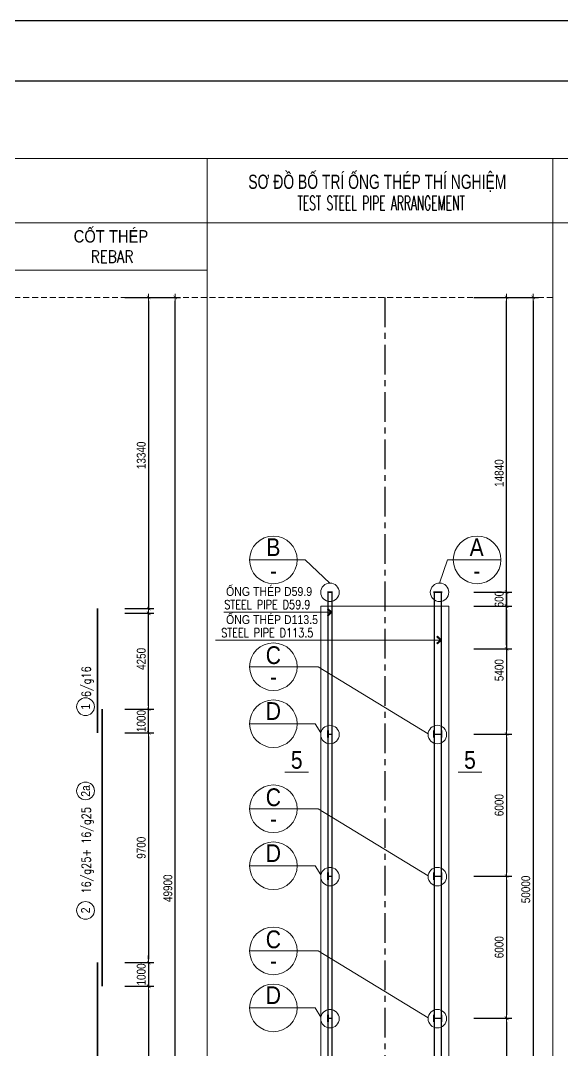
# Model space of a CAD drawing. Header units: millimetres. Extents: x -2123450 to -961021, y -260876 to 649159.
# Drawn here: x -1329156 to -1306265, y 363523 to 407010 of the extents above; entities that cross this region are included whole.
import ezdxf
from ezdxf.enums import TextEntityAlignment as Align

# ---------------------------------------------------------------- set-up
doc = ezdxf.new("R2010")
doc.units = ezdxf.units.MM
doc.header["$LTSCALE"] = 1000
doc.header["$MEASUREMENT"] = 0
doc.header["$PDMODE"] = 66
doc.linetypes.add('CENTER', pattern=[2, 1.25, -0.25, 0.25, -0.25])
doc.linetypes.add('HIDDEN', pattern=[0.375, 0.25, -0.125])
doc.layers.get('0').update_dxf_attribs({"linetype": 'CONTINUOUS'})
doc.layers.get('DEFPOINTS').update_dxf_attribs({"linetype": 'CONTINUOUS'})
for name, color, linetype in [('01AXIS', 5, 'CENTER'), ('03BORER', 3, 'CONTINUOUS'), ('KCS_BORDER', 3, 'CONTINUOUS'), ('NDC_S_REBAR DES.', 2, 'CONTINUOUS'), ('TEXT', 7, 'CONTINUOUS')]:
    doc.layers.add(name, color=color, linetype=linetype)
for name, color, linetype, lineweight in [('NDC_S_CONTINUOUS', 3, 'CONTINUOUS', 20), ('NDC_S_DIM', 1, 'CONTINUOUS', 9), ('NDC_S_FOUNDATION NAME', 7, 'CONTINUOUS', 20), ('NDC_S_HATCH MATERIAL', 8, 'CONTINUOUS', 13), ('NDC_S_LEADER', 1, 'CONTINUOUS', 9), ('NDC_S_REBAR', 4, 'CONTINUOUS', 35), ('NDC_S_REBAR NO.', 7, 'CONTINUOUS', 20), ('NDC_S_REBAR NO. BOX', 1, 'CONTINUOUS', 9), ('NDC_S_REBAR SECTION', 6, 'CONTINUOUS', 25), ('NDC_S_VN TITLE', 6, 'CONTINUOUS', 9)]:
    doc.layers.add(name, color=color, linetype=linetype, lineweight=lineweight)
doc.styles.add('NDC_ARIAL', font='arial.ttf', dxfattribs={"width": 0.8})
doc.styles.add('NDC_ROMANS', font='romans.shx', dxfattribs={"width": 0.8, "bigfont": 'vns.shx'})
doc.styles.get("Standard").update_dxf_attribs({"font": 'romans.shx', "bigfont": 'vns.shx'})
doc.dimstyles.new('NDC_1-150', dxfattribs={"dimscale": 150, "dimtxt": 2.5, "dimasz": 1, "dimexe": 1.5, "dimexo": 0, "dimgap": 0.8, "dimtad": 1, "dimdec": 0, "dimdsep": 46, "dimtxsty": 'NDC_ARIAL', "dimblk": 'DIMMARK', "dimcen": 49999.938995, "dimdle": 1.5, "dimclrd": 1, "dimclre": 1, "dimclrt": 3, "dimadec": 0, "dimazin": 0, "dimtfac": 1, "dimtdec": 0, "dimtix": 1, "dimtmove": 2, "dimatfit": 3, "dimfxl": 1, "dimarcsym": 0})

# ---------------------------------------------------------------- blocks, each defined once
blk = doc.blocks.new('CHI TIET COC DAI TRA')
at = {"layer": 'NDC_S_CONTINUOUS'}
for p, q in [((0, 0), (0, -59594)), ((0, 0), (0, -59594)), ((0, 0), (36168.2, 0)), ((0, -2720.8), (36168.2, -2720.8))]:
    blk.add_line(p, q, dxfattribs=at)
blk = doc.blocks.new('detail_201409111408')
at = {"layer": '03BORER'}
blk.add_line((-25, 0), (25, 0), dxfattribs=at)
for points in [[(-26.9, -24.9), (-25, -24.9), (-25, 24.9), (-26.9, 24.9)], [(26.9, -24.9), (25, -24.9), (25, 24.9), (26.9, 24.9)]]:
    blk.add_lwpolyline(points, close=True, dxfattribs=at)
blk = doc.blocks.new('*U204')
at = {"layer": 'KCS_BORDER', "xscale": 6, "yscale": 6, "zscale": 6}
blk.add_blockref('detail_201409111408', (0, 0), dxfattribs=at)
blk = doc.blocks.new('detail_201409111407')
at = {"layer": 'KCS_BORDER'}
blk.add_line((-12.5, 0), (12.5, 0), dxfattribs=at)
for points in [[(-14.4, -24.9), (-12.5, -24.9), (-12.5, 24.9), (-14.4, 24.9)], [(14.4, -24.9), (12.5, -24.9), (12.5, 24.9), (14.4, 24.9)]]:
    blk.add_lwpolyline(points, close=True, dxfattribs=at)
blk = doc.blocks.new('*U205')
at = {"layer": 'KCS_BORDER', "xscale": 6, "yscale": 6, "zscale": 6}
blk.add_blockref('detail_201409111407', (0, 0), dxfattribs=at)
blk = doc.blocks.new('DIMMARK')
at = {"layer": 'NDC_S_DIM', "color": 1}
blk.add_line((-1.5, 0), (1, 0), dxfattribs=at)
at = {"layer": 'NDC_S_DIM', "color": 2, "const_width": 0.15}
blk.add_lwpolyline([(-0.5, -0.5), (0.5, 0.5)], dxfattribs=at)
blk = doc.blocks.new('*D2308')
at = {"layer": 'DEFPOINTS', "color": 0, "transparency": 16777216}
for p in [(44389, -18311), (44389, -18911), (45770, -18911)]:
    blk.add_point(p, dxfattribs=at)
at = {"layer": 'NDC_S_DIM', "color": 1, "lineweight": -2, "transparency": 16777216}
for p, q in [((45770, -18161), (45770, -18011)), ((44389, -18311), (45995, -18311)), ((45770, -18311), (45770, -18911)), ((44389, -18911), (45995, -18911)), ((45770, -19061), (45770, -19211))]:
    blk.add_line(p, q, dxfattribs=at)
at = {"layer": 'NDC_S_DIM', "color": 1, "lineweight": -2, "transparency": 16777216, "xscale": 150, "yscale": 150, "zscale": 150}
for p, rotation in [((45770, -18311), 270), ((45770, -18911), 90)]:
    blk.add_blockref('DIMMARK', p, dxfattribs=dict(at, rotation=rotation))
at = {"layer": 'NDC_S_DIM', "color": 3, "transparency": 16777216, "insert": (45458, -18611), "char_height": 375, "attachment_point": 5, "rotation": 90, "style": 'NDC_ARIAL'}
blk.add_mtext('600', dxfattribs=at)
blk = doc.blocks.new('*D2309')
at = {"layer": 'DEFPOINTS', "color": 0, "transparency": 16777216}
for p in [(44389, -18911), (44389, -24311), (45770, -24311)]:
    blk.add_point(p, dxfattribs=at)
at = {"layer": 'NDC_S_DIM', "color": 1, "lineweight": -2, "transparency": 16777216}
for p, q in [((44389, -18911), (45995, -18911)), ((45770, -19061), (45770, -24161)), ((44389, -24311), (45995, -24311))]:
    blk.add_line(p, q, dxfattribs=at)
at = {"layer": 'NDC_S_DIM', "color": 1, "lineweight": -2, "transparency": 16777216, "xscale": 150, "yscale": 150, "zscale": 150}
for p, rotation in [((45770, -18911), 90), ((45770, -24311), 270)]:
    blk.add_blockref('DIMMARK', p, dxfattribs=dict(at, rotation=rotation))
at = {"layer": 'NDC_S_DIM', "color": 3, "transparency": 16777216, "insert": (45458, -21611), "char_height": 375, "attachment_point": 5, "rotation": 90, "style": 'NDC_ARIAL'}
blk.add_mtext('5400', dxfattribs=at)
blk = doc.blocks.new('*D2310')
at = {"layer": 'DEFPOINTS', "color": 0, "transparency": 16777216}
for p in [(44389, -24311), (44389, -30311), (45770, -30311)]:
    blk.add_point(p, dxfattribs=at)
at = {"layer": 'NDC_S_DIM', "color": 1, "lineweight": -2, "transparency": 16777216}
for p, q in [((44389, -24311), (45995, -24311)), ((45770, -24461), (45770, -30161)), ((44389, -30311), (45995, -30311))]:
    blk.add_line(p, q, dxfattribs=at)
at = {"layer": 'NDC_S_DIM', "color": 1, "lineweight": -2, "transparency": 16777216, "xscale": 150, "yscale": 150, "zscale": 150}
for p, rotation in [((45770, -24311), 90), ((45770, -30311), 270)]:
    blk.add_blockref('DIMMARK', p, dxfattribs=dict(at, rotation=rotation))
at = {"layer": 'NDC_S_DIM', "color": 3, "transparency": 16777216, "insert": (45458, -27311), "char_height": 375, "attachment_point": 5, "rotation": 90, "style": 'NDC_ARIAL'}
blk.add_mtext('6000', dxfattribs=at)
blk = doc.blocks.new('*D2311')
at = {"layer": 'DEFPOINTS', "color": 0, "transparency": 16777216}
for p in [(44389, -30311), (44389, -36311), (45770, -36311)]:
    blk.add_point(p, dxfattribs=at)
at = {"layer": 'NDC_S_DIM', "color": 1, "lineweight": -2, "transparency": 16777216}
for p, q in [((44389, -30311), (45995, -30311)), ((45770, -30461), (45770, -36161)), ((44389, -36311), (45995, -36311))]:
    blk.add_line(p, q, dxfattribs=at)
at = {"layer": 'NDC_S_DIM', "color": 1, "lineweight": -2, "transparency": 16777216, "xscale": 150, "yscale": 150, "zscale": 150}
for p, rotation in [((45770, -30311), 90), ((45770, -36311), 270)]:
    blk.add_blockref('DIMMARK', p, dxfattribs=dict(at, rotation=rotation))
at = {"layer": 'NDC_S_DIM', "color": 3, "transparency": 16777216, "insert": (45458, -33311), "char_height": 375, "attachment_point": 5, "rotation": 90, "style": 'NDC_ARIAL'}
blk.add_mtext('6000', dxfattribs=at)
blk = doc.blocks.new('*D2312')
at = {"layer": 'DEFPOINTS', "color": 0, "transparency": 16777216}
for p in [(44389, -36311), (44389, -42311), (45770, -42311)]:
    blk.add_point(p, dxfattribs=at)
at = {"layer": 'NDC_S_DIM', "color": 1, "lineweight": -2, "transparency": 16777216}
for p, q in [((44389, -36311), (45995, -36311)), ((45770, -36461), (45770, -42161)), ((44389, -42311), (45995, -42311))]:
    blk.add_line(p, q, dxfattribs=at)
at = {"layer": 'NDC_S_DIM', "color": 1, "lineweight": -2, "transparency": 16777216, "xscale": 150, "yscale": 150, "zscale": 150}
for p, rotation in [((45770, -36311), 90), ((45770, -42311), 270)]:
    blk.add_blockref('DIMMARK', p, dxfattribs=dict(at, rotation=rotation))
at = {"layer": 'NDC_S_DIM', "color": 3, "transparency": 16777216, "insert": (45458, -39311), "char_height": 375, "attachment_point": 5, "rotation": 90, "style": 'NDC_ARIAL'}
blk.add_mtext('6000', dxfattribs=at)
blk = doc.blocks.new('*D2313')
at = {"layer": 'DEFPOINTS', "color": 0, "transparency": 16777216}
for p in [(44389, -5871), (44389, -55871), (46895, -55871)]:
    blk.add_point(p, dxfattribs=at)
at = {"layer": 'NDC_S_DIM', "color": 1, "lineweight": -2, "transparency": 16777216}
for p, q in [((44389, -5871), (47120, -5871)), ((46895, -6021), (46895, -55721)), ((44389, -55871), (47120, -55871))]:
    blk.add_line(p, q, dxfattribs=at)
at = {"layer": 'NDC_S_DIM', "color": 1, "lineweight": -2, "transparency": 16777216, "xscale": 150, "yscale": 150, "zscale": 150}
for p, rotation in [((46895, -5871), 90), ((46895, -55871), 270)]:
    blk.add_blockref('DIMMARK', p, dxfattribs=dict(at, rotation=rotation))
at = {"layer": 'NDC_S_DIM', "color": 3, "transparency": 16777216, "insert": (46583, -30871), "char_height": 375, "attachment_point": 5, "rotation": 90, "style": 'NDC_ARIAL'}
blk.add_mtext('50000', dxfattribs=at)
blk = doc.blocks.new('*D2314')
at = {"layer": 'DEFPOINTS', "color": 0, "transparency": 16777216}
for p in [(29642, -5871), (29642, -19211), (30650, -19211)]:
    blk.add_point(p, dxfattribs=at)
at = {"layer": 'NDC_S_DIM', "color": 1, "lineweight": -2, "transparency": 16777216}
for p, q in [((29642, -5871), (30875, -5871)), ((30650, -6021), (30650, -19061)), ((29642, -19211), (30875, -19211))]:
    blk.add_line(p, q, dxfattribs=at)
at = {"layer": 'NDC_S_DIM', "color": 1, "lineweight": -2, "transparency": 16777216, "xscale": 150, "yscale": 150, "zscale": 150}
for p, rotation in [((30650, -5871), 90), ((30650, -19211), 270)]:
    blk.add_blockref('DIMMARK', p, dxfattribs=dict(at, rotation=rotation))
at = {"layer": 'NDC_S_DIM', "color": 3, "transparency": 16777216, "insert": (30338, -12541), "char_height": 375, "attachment_point": 5, "rotation": 90, "style": 'NDC_ARIAL'}
blk.add_mtext('13340', dxfattribs=at)
blk = doc.blocks.new('*D2315')
at = {"layer": 'DEFPOINTS', "color": 0, "transparency": 16777216}
for p in [(29642, -24261), (29642, -33961), (30650, -33961)]:
    blk.add_point(p, dxfattribs=at)
at = {"layer": 'NDC_S_DIM', "color": 1, "lineweight": -2, "transparency": 16777216}
for p, q in [((29642, -24261), (30875, -24261)), ((30650, -24411), (30650, -33811)), ((29642, -33961), (30875, -33961))]:
    blk.add_line(p, q, dxfattribs=at)
at = {"layer": 'NDC_S_DIM', "color": 1, "lineweight": -2, "transparency": 16777216, "xscale": 150, "yscale": 150, "zscale": 150}
for p, rotation in [((30650, -24261), 90), ((30650, -33961), 270)]:
    blk.add_blockref('DIMMARK', p, dxfattribs=dict(at, rotation=rotation))
at = {"layer": 'NDC_S_DIM', "color": 3, "transparency": 16777216, "insert": (30338, -29111), "char_height": 375, "attachment_point": 5, "rotation": 90, "style": 'NDC_ARIAL'}
blk.add_mtext('9700', dxfattribs=at)
blk = doc.blocks.new('*D2316')
at = {"layer": 'DEFPOINTS', "color": 0, "transparency": 16777216}
for p in [(29642, -33961), (29642, -34961), (30650, -34961)]:
    blk.add_point(p, dxfattribs=at)
at = {"layer": 'NDC_S_DIM', "color": 1, "lineweight": -2, "transparency": 16777216}
for p, q in [((30650, -33811), (30650, -33661)), ((29642, -33961), (30875, -33961)), ((30650, -33961), (30650, -34961)), ((29642, -34961), (30875, -34961)), ((30650, -35111), (30650, -35261))]:
    blk.add_line(p, q, dxfattribs=at)
at = {"layer": 'NDC_S_DIM', "color": 1, "lineweight": -2, "transparency": 16777216, "xscale": 150, "yscale": 150, "zscale": 150}
for p, rotation in [((30650, -33961), 270), ((30650, -34961), 90)]:
    blk.add_blockref('DIMMARK', p, dxfattribs=dict(at, rotation=rotation))
at = {"layer": 'NDC_S_DIM', "color": 3, "transparency": 16777216, "insert": (30338, -34461), "char_height": 375, "attachment_point": 5, "rotation": 90, "style": 'NDC_ARIAL'}
blk.add_mtext('1000', dxfattribs=at)
blk = doc.blocks.new('*D2317')
at = {"layer": 'DEFPOINTS', "color": 0, "transparency": 16777216}
for p in [(29642, -34961), (29642, -44661), (30650, -44661)]:
    blk.add_point(p, dxfattribs=at)
at = {"layer": 'NDC_S_DIM', "color": 1, "lineweight": -2, "transparency": 16777216}
for p, q in [((29642, -34961), (30875, -34961)), ((30650, -35111), (30650, -44511)), ((29642, -44661), (30875, -44661))]:
    blk.add_line(p, q, dxfattribs=at)
at = {"layer": 'NDC_S_DIM', "color": 1, "lineweight": -2, "transparency": 16777216, "xscale": 150, "yscale": 150, "zscale": 150}
for p, rotation in [((30650, -34961), 90), ((30650, -44661), 270)]:
    blk.add_blockref('DIMMARK', p, dxfattribs=dict(at, rotation=rotation))
at = {"layer": 'NDC_S_DIM', "color": 3, "transparency": 16777216, "insert": (30338, -39811), "char_height": 375, "attachment_point": 5, "rotation": 90, "style": 'NDC_ARIAL'}
blk.add_mtext('9700', dxfattribs=at)
blk = doc.blocks.new('*D2321')
at = {"layer": 'DEFPOINTS', "color": 0, "transparency": 16777216}
for p in [(29642, -5871), (31775, -5871), (29642, -55771)]:
    blk.add_point(p, dxfattribs=at)
at = {"layer": 'NDC_S_DIM', "color": 1, "lineweight": -2, "transparency": 16777216}
for p, q in [((29642, -5871), (32000, -5871)), ((31775, -55621), (31775, -6021)), ((29642, -55771), (32000, -55771))]:
    blk.add_line(p, q, dxfattribs=at)
at = {"layer": 'NDC_S_DIM', "color": 1, "lineweight": -2, "transparency": 16777216, "xscale": 150, "yscale": 150, "zscale": 150}
for p, rotation in [((31775, -5871), 90), ((31775, -55771), 270)]:
    blk.add_blockref('DIMMARK', p, dxfattribs=dict(at, rotation=rotation))
at = {"layer": 'NDC_S_DIM', "color": 3, "transparency": 16777216, "insert": (31463, -30821), "char_height": 375, "attachment_point": 5, "rotation": 90, "style": 'NDC_ARIAL'}
blk.add_mtext('49900', dxfattribs=at)
blk = doc.blocks.new('*D2301')
at = {"layer": 'DEFPOINTS', "color": 0, "transparency": 16777216}
for p in [(44389, -5871), (45770, -5871), (44389, -20711)]:
    blk.add_point(p, dxfattribs=at)
at = {"layer": 'NDC_S_DIM', "color": 1, "lineweight": -2, "transparency": 16777216}
for p, q in [((44389, -5871), (45995, -5871)), ((45770, -20561), (45770, -6021)), ((44389, -20711), (45995, -20711))]:
    blk.add_line(p, q, dxfattribs=at)
at = {"layer": 'NDC_S_DIM', "color": 1, "lineweight": -2, "transparency": 16777216, "xscale": 150, "yscale": 150, "zscale": 150}
for p, rotation in [((45770, -5871), 90), ((45770, -20711), 270)]:
    blk.add_blockref('DIMMARK', p, dxfattribs=dict(at, rotation=rotation))
at = {"layer": 'NDC_S_DIM', "color": 3, "transparency": 16777216, "insert": (45458, -13291), "char_height": 375, "attachment_point": 5, "rotation": 90, "style": 'NDC_ARIAL'}
blk.add_mtext('14840', dxfattribs=at)
blk = doc.blocks.new('*D2302')
at = {"layer": 'DEFPOINTS', "color": 0, "transparency": 16777216}
for p in [(29642, -23261), (30650, -23261), (29642, -24261)]:
    blk.add_point(p, dxfattribs=at)
at = {"layer": 'NDC_S_DIM', "color": 1, "lineweight": -2, "transparency": 16777216}
for p, q in [((30650, -23111), (30650, -22961)), ((29642, -23261), (30875, -23261)), ((30650, -24261), (30650, -23261)), ((29642, -24261), (30875, -24261)), ((30650, -24411), (30650, -24561))]:
    blk.add_line(p, q, dxfattribs=at)
at = {"layer": 'NDC_S_DIM', "color": 1, "lineweight": -2, "transparency": 16777216, "xscale": 150, "yscale": 150, "zscale": 150}
for p, rotation in [((30650, -23261), 270), ((30650, -24261), 90)]:
    blk.add_blockref('DIMMARK', p, dxfattribs=dict(at, rotation=rotation))
at = {"layer": 'NDC_S_DIM', "color": 3, "transparency": 16777216, "insert": (30338, -23761), "char_height": 375, "attachment_point": 5, "rotation": 90, "style": 'NDC_ARIAL'}
blk.add_mtext('1000', dxfattribs=at)
blk = doc.blocks.new('*D2303')
at = {"layer": 'DEFPOINTS', "color": 0, "transparency": 16777216}
for p in [(29642, -19011), (30650, -19011), (29642, -23261)]:
    blk.add_point(p, dxfattribs=at)
at = {"layer": 'NDC_S_DIM', "color": 1, "lineweight": -2, "transparency": 16777216}
for p, q in [((29642, -19011), (30875, -19011)), ((30650, -23111), (30650, -19161)), ((29642, -23261), (30875, -23261))]:
    blk.add_line(p, q, dxfattribs=at)
at = {"layer": 'NDC_S_DIM', "color": 1, "lineweight": -2, "transparency": 16777216, "xscale": 150, "yscale": 150, "zscale": 150}
for p, rotation in [((30650, -19011), 90), ((30650, -23261), 270)]:
    blk.add_blockref('DIMMARK', p, dxfattribs=dict(at, rotation=rotation))
at = {"layer": 'NDC_S_DIM', "color": 3, "transparency": 16777216, "insert": (30338, -21136), "char_height": 375, "attachment_point": 5, "rotation": 90, "style": 'NDC_ARIAL'}
blk.add_mtext('4250', dxfattribs=at)
blk = doc.blocks.new('D1800-2.4')
at = {"layer": '01AXIS'}
blk.add_line((40625.1, -5870.8), (40625.1, -58835), dxfattribs=at)
at = {"layer": '03BORER'}
for p, q in [((38205.5, -18310.8), (38415.5, -18310.8)), ((38415.5, -18310.8), (38205.5, -18310.8)), ((43044.6, -18310.8), (42684.6, -18310.8))]:
    blk.add_line(p, q, dxfattribs=at)
for points in [[(38205.5, -18322.3), (38205.5, -18310.8), (38415.5, -18310.8), (38415.5, -18322.3)], [(42684.6, -18322.3), (42684.6, -18310.8), (43044.6, -18310.8), (43044.6, -18322.3)]]:
    blk.add_lwpolyline(points, close=True, dxfattribs=at)
at = {"layer": 'KCS_BORDER'}
for points in [[(38235.5, -18322.3), (38385.5, -18322.3), (38385.5, -55659.3), (38235.5, -55659.3)], [(43014.6, -18322.3), (42714.6, -18322.3), (42714.6, -54659.3), (43014.6, -54659.3)]]:
    blk.add_lwpolyline(points, close=True, dxfattribs=at)
at = {"layer": 'NDC_S_CONTINUOUS'}
for p, q in [((33126.6, 1), (33126.6, -55870.8)), ((47726.9, 0), (47726.9, -59594)), ((0, 0), (47726.9, 0)), ((0, -2720.8), (47726.9, -2720.8)), ((0, -4720.8), (33126.6, -4720.8))]:
    blk.add_line(p, q, dxfattribs=at)
blk.add_lwpolyline([(37925.1, -18910.8), (43325.1, -18910.8), (43325.1, -55870.8), (37925.1, -55870.8)], close=True, dxfattribs=at)
at = {"layer": 'NDC_S_HATCH MATERIAL', "linetype": 'HIDDEN'}
blk.add_line((47726.9, -5870.8), (0, -5870.8), dxfattribs=at)
at = {"layer": 'NDC_S_LEADER'}
for p, q in [((34911.9, -16953.1), (36924.4, -16953.1)), ((45533.2, -16953.1), (43520.7, -16953.1)), ((34911.9, -21464.3), (36924.4, -21464.3)), ((34911.9, -23872.5), (36924.4, -23872.5)), ((34911.9, -27464.3), (36924.4, -27464.3)), ((34911.9, -29872.5), (36924.4, -29872.5)), ((34911.9, -33464.3), (36924.4, -33464.3)), ((34911.9, -35872.5), (36924.4, -35872.5))]:
    blk.add_line(p, q, dxfattribs=at)
for points in [[(38310.5, -17932.7), (37265.1, -16953.1), (36924.4, -16953.1)], [(42939.6, -17932.7), (43280, -16953.1), (43520.7, -16953.1)], [(38385.5, -19167.9), (38225.1, -19007.5), (38198.4, -19034.3), (38347.7, -19167.9), (38198.4, -19301.5), (38225.1, -19328.3), (38385.5, -19167.9), (38385.5, -19167.9), (33826.4, -19167.9)], [(43014.6, -20342.4), (42854.3, -20182), (42827.5, -20208.7), (42976.8, -20342.4), (42827.5, -20476), (42854.3, -20502.8), (43014.6, -20342.4), (43014.6, -20342.4), (33477.2, -20342.4)], [(42457.4, -24297.9), (37817.9, -21464.3), (36924.4, -21464.3)], [(37926.3, -24259.2), (37682.6, -23872.5), (36924.4, -23872.5)], [(42457.4, -30297.9), (37817.9, -27464.3), (36924.4, -27464.3)], [(37926.3, -30259.2), (37682.6, -29872.5), (36924.4, -29872.5)], [(42457.4, -36297.9), (37817.9, -33464.3), (36924.4, -33464.3)], [(37926.3, -36259.2), (37682.6, -35872.5), (36924.4, -35872.5)]]:
    blk.add_lwpolyline(points, dxfattribs=at)
for centre, radius in [((35918.2, -16953.1), 1006.2), ((44526.9, -16953.1), 1006.2), ((38310.5, -18323.4), 390.6), ((42939.6, -18323.4), 390.6), ((35918.2, -21464.3), 1006.2), ((35918.2, -23872.5), 1006.2), ((35918.2, -27464.3), 1006.2), ((35918.2, -29872.5), 1006.2), ((35918.2, -33464.3), 1006.2), ((35918.2, -35872.5), 1006.2)]:
    blk.add_circle(centre, radius, dxfattribs=at)
at = {"layer": 'NDC_S_REBAR'}
for p, q in [((28490.7, -24260.8), (28490.7, -19010.8)), ((28680.8, -23260.8), (28680.8, -34960.8)), ((28490.7, -45660.8), (28490.7, -33960.8))]:
    blk.add_line(p, q, dxfattribs=at)
at = {"layer": 'NDC_S_REBAR NO. BOX'}
for centre, radius in [((27982.4, -23154.3), 375), ((38310.5, -24329.5), 390.6), ((42846.7, -24329.5), 390.6), ((27982.4, -26710.1), 375), ((38310.5, -30329.5), 390.6), ((42846.7, -30329.5), 390.6), ((27982.4, -31755.3), 375), ((38310.5, -36329.5), 390.6), ((42846.7, -36329.5), 390.6)]:
    blk.add_circle(centre, radius, dxfattribs=at)
at = {"layer": 'KCS_BORDER', "color": 0, "linetype": 'ByBlock', "lineweight": -2, "transparency": 16777216, "xscale": -1, "rotation": 180}
for p in [(38310.5, -24310.8), (38310.5, -30310.8), (38310.5, -36310.8)]:
    blk.add_blockref('*U205', p, dxfattribs=at)
at = {"layer": 'NDC_S_DIM', "color": 0, "linetype": 'ByBlock', "lineweight": -2, "transparency": 16777216, "xscale": -1, "rotation": 180}
for p in [(42864.6, -24310.8), (42864.6, -30310.8), (42864.6, -36310.8)]:
    blk.add_blockref('*U204', p, dxfattribs=at)
at = {"layer": 'NDC_S_FOUNDATION NAME', "style": 'NDC_ARIAL', "width": 0.85}
blk.add_text('CỐT THÉP', height=525, dxfattribs=at).set_placement((29057.7, -3216.2), align=Align.MIDDLE)
for s, p in [('ỐNG THÉP D59.9', (33918.9, -18477.4)), ('ỐNG THÉP D113.5', (33918.9, -19663.9))]:
    blk.add_text(s, height=375, dxfattribs=at).set_placement(p)
at = {"layer": 'NDC_S_REBAR DES.', "style": 'NDC_ROMANS', "width": 0.8}
for s, p in [('6/g16', (28039.1, -22101.5)), ('16/g25+ 16/g25', (28039.1, -29219.8))]:
    blk.add_text(s, height=375, rotation=90, dxfattribs=at).set_placement(p, align=Align.MIDDLE)
at = {"layer": 'NDC_S_REBAR NO.', "style": 'NDC_ARIAL', "width": 0.85}
for s, p in [('B', (35918.2, -16417.9)), ('A', (44507.3, -16417.9)), ('-', (35927.7, -17415.2)), ('-', (44516.9, -17415.2)), ('C', (35918.2, -20977.8)), ('-', (35926.9, -21884.4)), ('D', (35918.2, -23337.4)), ('C', (35918.2, -26977.8)), ('-', (35926.9, -27884.4)), ('D', (35918.2, -29337.4)), ('C', (35918.2, -32977.8)), ('-', (35926.9, -33884.4)), ('D', (35918.2, -35337.4))]:
    blk.add_text(s, height=750, dxfattribs=at).set_placement(p, align=Align.MIDDLE_CENTER)
for s, p in [('1', (27982.4, -23154.3)), ('2a', (27982.4, -26710.1)), ('2', (27982.4, -31755.3))]:
    blk.add_text(s, height=375, rotation=90, dxfattribs=at).set_placement(p, align=Align.MIDDLE_CENTER)
at = {"layer": 'NDC_S_VN TITLE', "style": 'NDC_ARIAL'}
for s, height, width, p in [('SƠ ĐỒ BỐ TRÍ ỐNG THÉP THÍ NGHIỆM', 600, 0.7, (40309.5, -962.3)), ('%%U 5 ', 750, 0.85, (36904.8, -25404.6)), ('%%U 5 ', 750, 0.85, (44224.2, -25404.6))]:
    blk.add_text(s, height=height, dxfattribs=dict(at, width=width)).set_placement(p, align=Align.MIDDLE)
at = {"layer": 'TEXT', "color": 3, "linetype": 'Continuous', "ltscale": 0.8}
for s, height, width, p in [('TEST STEEL PIPE ARRANGEMENT', 600, 0.55, (40467.4, -1888.1)), ('REBAR', 525, 0.8, (29100.7, -4146)), ('STEEL PIPE D59.9', 375, 0.8, (35662.3, -18841.9)), ('STEEL PIPE D113.5', 375, 0.8, (35662.3, -20032.5))]:
    blk.add_text(s, height=height, dxfattribs=dict(at, width=width)).set_placement(p, align=Align.MIDDLE_CENTER)
at = {"layer": 'NDC_S_DIM'}
for base, p1, p2, picture, middle in [((30649.9, -19210.8), (29642.1, -5870.8), (29642.1, -19210.8), '*D2314', (30338.3, -12540.8)), ((31774.9, -5870.8), (29642.1, -55770.8), (29642.1, -5870.8), '*D2321', (31463.4, -30820.8)), ((46894.6, -55870.8), (44388.6, -5870.8), (44388.6, -55870.8), '*D2313', (46583.2, -30870.8)), ((45769.6, -5870.8), (44388.6, -20710.8), (44388.6, -5870.8), '*D2301', (45458.2, -13290.8)), ((45769.6, -18910.8), (44388.6, -18310.8), (44388.6, -18910.8), '*D2308', (45458.2, -18610.8)), ((30649.9, -19010.8), (29642.1, -23260.8), (29642.1, -19010.8), '*D2303', (30338.4, -21135.8)), ((45769.6, -24310.8), (44388.6, -18910.8), (44388.6, -24310.8), '*D2309', (45458.2, -21610.8)), ((30649.9, -23260.8), (29642.1, -24260.8), (29642.1, -23260.8), '*D2302', (30338.4, -23760.8)), ((30649.9, -33960.8), (29642.1, -24260.8), (29642.1, -33960.8), '*D2315', (30338.4, -29110.8)), ((45769.6, -30310.8), (44388.6, -24310.8), (44388.6, -30310.8), '*D2310', (45458.2, -27310.8)), ((45769.6, -36310.8), (44388.6, -30310.8), (44388.6, -36310.8), '*D2311', (45458.2, -33310.8)), ((30649.9, -34960.8), (29642.1, -33960.8), (29642.1, -34960.8), '*D2316', (30338.4, -34460.8)), ((30649.9, -44660.8), (29642.1, -34960.8), (29642.1, -44660.8), '*D2317', (30338.4, -39810.8)), ((45769.6, -42310.8), (44388.6, -36310.8), (44388.6, -42310.8), '*D2312', (45458.2, -39310.8))]:
    dim = blk.add_linear_dim(base=base, p1=p1, p2=p2, angle=90, dimstyle='NDC_1-150', dxfattribs=at)
    dim.commit()
    dim.dimension.update_dxf_attribs({"geometry": picture, "text_midpoint": middle})

msp = doc.modelspace()

# ---------------------------------------------------------------- linework, layer by layer
at = {"layer": 'DEFPOINTS'}
for points in [[(-1382997.23, 407010.05), (-1256847.23, 407010.05), (-1256847.23, 317910.05), (-1382997.23, 317910.05)], [(-1269447.23, 320460.05), (-1377030.69, 320460.05), (-1377030.69, 404460.05), (-1269447.23, 404460.05)]]:
    msp.add_lwpolyline(points, close=True, dxfattribs=at)

# ---------------------------------------------------------------- block references
at = {"color": 1}
msp.add_blockref('CHI TIET COC DAI TRA', (-1306668.25, 401191.34), dxfattribs=at)
at = {"layer": 'NDC_S_REBAR SECTION', "color": 1}
msp.add_blockref('D1800-2.4', (-1354395.11, 401191.34), dxfattribs=at)

doc.saveas('drawing.dxf')
